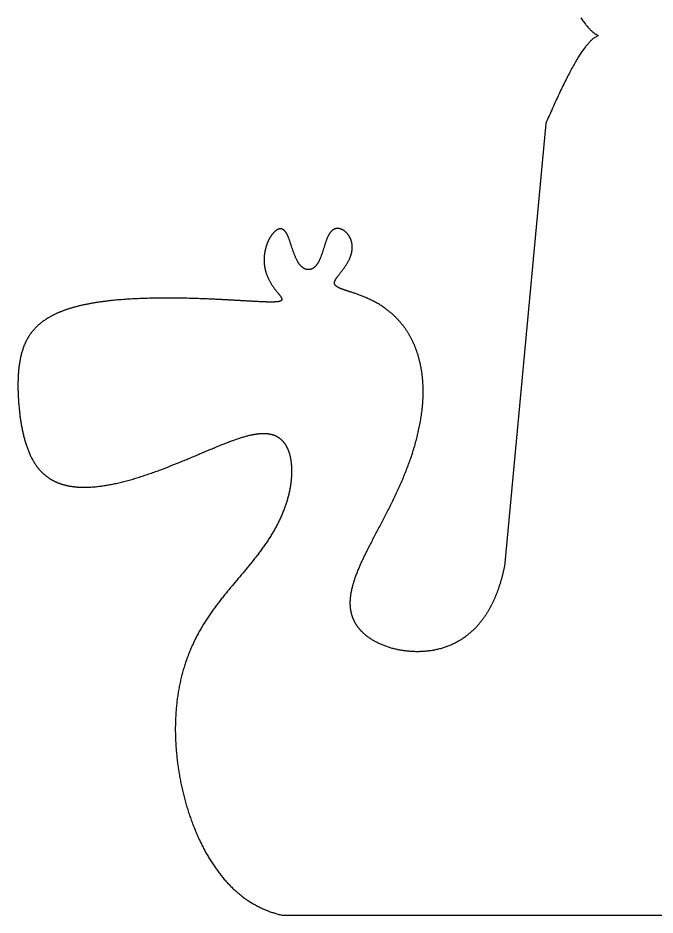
# Model space of a CAD drawing. Extents: x 10 to 579, y 44 to 800.
# Drawn here: x 101.8 to 138, y 114.6 to 165.6 of the extents above; entities that cross this region are included whole.
import ezdxf

# ---------------------------------------------------------------- set-up
doc = ezdxf.new("R2010")
doc.units = 0
doc.header["$MEASUREMENT"] = 0
doc.layers.get('0').update_dxf_attribs({"lineweight": 0})

# ---------------------------------------------------------------- blocks, each defined once
blk = doc.blocks.new('Block_0')
at = {"color": 18, "lineweight": 25, "true_color": 0x000000}
for p, q in [((131.82, 159.571), (129.471, 134.379)), ((116.82, 114.571), (166.82, 114.571))]:
    blk.add_line(p, q, dxfattribs=at)
for points in [[(133.818, 165.575), (133.855, 165.52), (133.891, 165.466), (133.927, 165.414), (133.963, 165.364), (133.999, 165.315), (134.034, 165.268), (134.069, 165.223), (134.104, 165.179), (134.139, 165.136), (134.173, 165.095), (134.206, 165.056), (134.24, 165.018), (134.273, 164.981), (134.306, 164.946), (134.338, 164.913), (134.371, 164.881), (134.403, 164.851), (134.434, 164.821), (134.466, 164.794), (134.497, 164.768), (134.528, 164.743), (134.558, 164.719), (134.588, 164.697), (134.618, 164.677), (134.648, 164.658), (134.677, 164.64), (134.706, 164.623), (134.735, 164.608), (134.764, 164.595), (134.792, 164.582), (134.82, 164.571)], [(134.82, 164.571), (134.792, 164.56), (134.764, 164.548), (134.735, 164.534), (134.706, 164.519), (134.677, 164.503), (134.648, 164.485), (134.618, 164.466), (134.588, 164.445), (134.558, 164.423), (134.528, 164.4), (134.497, 164.375), (134.466, 164.349), (134.434, 164.321), (134.403, 164.292), (134.371, 164.261), (134.338, 164.229), (134.306, 164.196), (134.273, 164.161), (134.24, 164.125), (134.206, 164.087), (134.173, 164.047), (134.139, 164.006), (134.104, 163.964), (134.069, 163.92), (134.034, 163.874), (133.999, 163.827), (133.963, 163.778), (133.927, 163.728), (133.891, 163.676), (133.855, 163.623), (133.818, 163.568), (133.78, 163.511), (133.743, 163.453), (133.705, 163.394), (133.667, 163.332), (133.628, 163.27), (133.589, 163.205), (133.55, 163.14), (133.511, 163.072), (133.471, 163.004), (133.431, 162.933), (133.391, 162.862), (133.35, 162.788), (133.309, 162.714), (133.268, 162.638), (133.226, 162.561), (133.185, 162.482), (133.143, 162.402), (133.1, 162.321), (133.058, 162.238), (133.015, 162.154), (132.972, 162.069), (132.929, 161.982), (132.885, 161.895), (132.841, 161.806), (132.797, 161.716), (132.753, 161.624), (132.708, 161.532), (132.663, 161.438), (132.618, 161.344), (132.573, 161.248), (132.528, 161.151), (132.482, 161.053), (132.436, 160.954), (132.39, 160.854), (132.343, 160.752), (132.297, 160.65), (132.25, 160.547), (132.203, 160.442), (132.156, 160.337), (132.109, 160.231), (132.061, 160.123), (132.013, 160.015), (131.965, 159.905), (131.917, 159.795), (131.869, 159.684), (131.82, 159.571)], [(129.471, 134.379), (129.462, 134.339), (129.453, 134.298), (129.444, 134.257), (129.435, 134.217), (129.426, 134.176), (129.416, 134.136), (129.407, 134.096), (129.397, 134.057), (129.388, 134.017), (129.378, 133.978), (129.368, 133.939), (129.358, 133.9), (129.348, 133.861), (129.338, 133.822), (129.328, 133.784), (129.317, 133.745), (129.307, 133.707), (129.296, 133.669), (129.285, 133.631), (129.274, 133.594), (129.264, 133.556), (129.252, 133.519), (129.241, 133.482), (129.23, 133.445), (129.219, 133.408), (129.207, 133.372), (129.196, 133.336), (129.184, 133.299), (129.172, 133.263), (129.16, 133.227), (129.148, 133.192), (129.136, 133.156), (129.124, 133.121), (129.111, 133.086), (129.099, 133.051), (129.086, 133.016), (129.073, 132.981), (129.061, 132.947), (129.048, 132.913), (129.035, 132.879), (129.022, 132.845), (129.008, 132.811), (128.995, 132.778), (128.982, 132.744), (128.968, 132.711), (128.954, 132.678), (128.941, 132.645), (128.927, 132.612), (128.913, 132.58), (128.899, 132.548), (128.884, 132.516), (128.87, 132.484), (128.856, 132.452), (128.841, 132.42), (128.826, 132.389), (128.812, 132.357), (128.797, 132.326), (128.782, 132.295), (128.767, 132.265), (128.752, 132.234), (128.736, 132.204), (128.721, 132.174), (128.705, 132.144), (128.69, 132.114), (128.674, 132.084), (128.658, 132.055), (128.642, 132.025), (128.626, 131.996), (128.61, 131.967), (128.594, 131.938), (128.577, 131.91), (128.561, 131.881), (128.544, 131.853), (128.528, 131.825), (128.511, 131.797), (128.494, 131.769), (128.477, 131.742), (128.46, 131.714), (128.443, 131.687), (128.425, 131.66), (128.408, 131.633), (128.39, 131.607), (128.373, 131.58), (128.355, 131.554), (128.337, 131.528), (128.319, 131.502), (128.301, 131.476), (128.283, 131.45), (128.265, 131.425), (128.247, 131.399), (128.228, 131.374), (128.21, 131.349), (128.191, 131.325), (128.172, 131.3), (128.153, 131.276), (128.134, 131.251), (128.115, 131.227), (128.096, 131.204), (128.077, 131.18), (128.057, 131.156), (128.038, 131.133), (128.018, 131.11), (127.999, 131.087), (127.979, 131.064), (127.959, 131.041), (127.939, 131.019), (127.919, 130.997), (127.899, 130.974), (127.878, 130.952), (127.858, 130.931), (127.837, 130.909), (127.817, 130.888), (127.796, 130.866), (127.775, 130.845), (127.755, 130.824), (127.734, 130.804), (127.712, 130.783), (127.691, 130.763), (127.67, 130.742), (127.649, 130.722), (127.627, 130.703), (127.606, 130.683), (127.584, 130.663), (127.562, 130.644), (127.54, 130.625), (127.519, 130.606), (127.496, 130.587), (127.474, 130.568), (127.452, 130.55), (127.43, 130.532), (127.407, 130.513), (127.385, 130.495), (127.362, 130.478), (127.34, 130.46), (127.294, 130.425), (127.248, 130.391), (127.202, 130.358), (127.155, 130.325), (127.108, 130.293), (127.061, 130.262), (127.013, 130.232), (126.965, 130.202), (126.917, 130.172), (126.868, 130.144), (126.819, 130.116), (126.77, 130.089), (126.72, 130.062), (126.67, 130.036), (126.62, 130.011), (126.569, 129.987), (126.518, 129.963), (126.467, 129.94), (126.416, 129.917), (126.364, 129.896), (126.312, 129.875), (126.26, 129.854), (126.207, 129.834), (126.154, 129.815), (126.101, 129.797), (126.048, 129.779), (125.995, 129.762), (125.941, 129.745), (125.887, 129.73), (125.833, 129.714), (125.778, 129.7), (125.724, 129.686), (125.669, 129.673), (125.614, 129.66), (125.559, 129.648), (125.503, 129.637), (125.448, 129.627), (125.392, 129.617), (125.337, 129.607), (125.281, 129.599), (125.225, 129.591), (125.168, 129.583), (125.112, 129.576), (125.056, 129.57), (124.999, 129.565), (124.942, 129.56), (124.886, 129.556), (124.829, 129.552), (124.772, 129.549), (124.715, 129.546), (124.659, 129.545), (124.602, 129.543), (124.545, 129.543), (124.488, 129.543), (124.431, 129.544), (124.374, 129.545), (124.317, 129.547), (124.26, 129.549), (124.203, 129.552), (124.147, 129.556), (124.09, 129.56), (124.033, 129.565), (123.977, 129.57), (123.92, 129.576), (123.864, 129.583), (123.808, 129.59), (123.752, 129.598), (123.696, 129.606), (123.64, 129.615), (123.585, 129.624), (123.53, 129.634), (123.474, 129.645), (123.419, 129.656), (123.365, 129.667), (123.31, 129.68), (123.256, 129.692), (123.202, 129.706), (123.149, 129.72), (123.095, 129.734), (123.042, 129.749), (122.989, 129.764), (122.937, 129.78), (122.885, 129.797), (122.833, 129.814), (122.782, 129.831), (122.731, 129.849), (122.68, 129.868), (122.63, 129.887), (122.58, 129.907), (122.531, 129.927), (122.482, 129.947), (122.433, 129.968), (122.385, 129.99), (122.338, 130.012), (122.291, 130.035), (122.244, 130.058), (122.198, 130.081), (122.152, 130.105), (122.107, 130.13), (122.063, 130.155), (122.019, 130.18), (121.976, 130.206), (121.933, 130.233), (121.891, 130.26), (121.849, 130.287), (121.808, 130.315), (121.767, 130.343), (121.728, 130.372), (121.708, 130.386), (121.689, 130.401), (121.669, 130.416), (121.65, 130.43), (121.631, 130.445), (121.612, 130.46), (121.594, 130.476), (121.575, 130.491), (121.557, 130.506), (121.539, 130.522), (121.521, 130.537), (121.503, 130.553), (121.485, 130.569), (121.468, 130.585), (121.451, 130.601), (121.433, 130.617), (121.416, 130.634), (121.4, 130.65), (121.383, 130.666), (121.367, 130.683), (121.351, 130.7), (121.335, 130.717), (121.319, 130.734), (121.303, 130.751), (121.288, 130.768), (121.272, 130.785), (121.257, 130.802), (121.242, 130.82), (121.228, 130.837), (121.213, 130.855), (121.199, 130.873), (121.185, 130.891), (121.171, 130.909), (121.157, 130.927), (121.143, 130.945), (121.13, 130.963), (121.117, 130.981), (121.104, 131), (121.091, 131.018), (121.079, 131.037), (121.066, 131.056), (121.054, 131.075), (121.042, 131.094), (121.03, 131.113), (121.019, 131.132), (121.008, 131.151), (120.996, 131.171), (120.985, 131.19), (120.975, 131.21), (120.964, 131.23), (120.954, 131.249), (120.944, 131.269), (120.934, 131.289), (120.924, 131.309), (120.915, 131.329), (120.905, 131.35), (120.896, 131.37), (120.888, 131.391), (120.879, 131.411), (120.87, 131.432), (120.862, 131.452), (120.854, 131.473), (120.846, 131.494), (120.839, 131.515), (120.831, 131.536), (120.824, 131.558), (120.817, 131.579), (120.811, 131.6), (120.804, 131.622), (120.798, 131.644), (120.792, 131.665), (120.786, 131.687), (120.78, 131.709), (120.775, 131.731), (120.769, 131.753), (120.764, 131.775), (120.76, 131.798), (120.755, 131.82), (120.751, 131.843), (120.746, 131.865), (120.743, 131.888), (120.739, 131.911), (120.735, 131.933), (120.732, 131.956), (120.729, 131.979), (120.726, 132.002), (120.723, 132.026), (120.721, 132.049), (120.719, 132.072), (120.717, 132.096), (120.715, 132.12), (120.713, 132.143), (120.712, 132.167), (120.711, 132.191), (120.71, 132.215), (120.709, 132.239), (120.708, 132.263), (120.708, 132.287), (120.708, 132.312), (120.708, 132.336), (120.708, 132.361), (120.709, 132.385), (120.71, 132.41), (120.711, 132.435), (120.712, 132.46), (120.713, 132.485), (120.715, 132.51), (120.716, 132.535), (120.718, 132.56), (120.721, 132.585), (120.723, 132.611), (120.726, 132.636), (120.728, 132.662), (120.731, 132.688), (120.735, 132.714), (120.738, 132.74), (120.742, 132.766), (120.745, 132.792), (120.749, 132.818), (120.754, 132.844), (120.758, 132.87), (120.762, 132.897), (120.767, 132.923), (120.772, 132.95), (120.777, 132.977), (120.783, 133.004), (120.788, 133.031), (120.794, 133.058), (120.8, 133.085), (120.806, 133.112), (120.813, 133.139), (120.819, 133.167), (120.826, 133.194), (120.833, 133.222), (120.84, 133.249), (120.847, 133.277), (120.855, 133.305), (120.862, 133.333), (120.87, 133.361), (120.878, 133.389), (120.886, 133.417), (120.895, 133.445), (120.903, 133.474), (120.912, 133.502), (120.921, 133.531), (120.93, 133.559), (120.939, 133.588), (120.949, 133.617), (120.968, 133.675), (120.988, 133.733), (121.009, 133.792), (121.03, 133.851), (121.052, 133.91), (121.075, 133.97), (121.098, 134.03), (121.122, 134.091), (121.147, 134.152), (121.172, 134.213), (121.197, 134.275), (121.224, 134.337), (121.251, 134.399), (121.278, 134.462), (121.306, 134.525), (121.335, 134.588), (121.364, 134.652), (121.393, 134.716), (121.423, 134.781), (121.454, 134.845), (121.485, 134.911), (121.517, 134.976), (121.548, 135.042), (121.581, 135.109), (121.614, 135.175), (121.647, 135.242), (121.681, 135.31), (121.715, 135.378), (121.749, 135.446), (121.784, 135.514), (121.819, 135.583), (121.854, 135.652), (121.89, 135.722), (121.926, 135.792), (121.963, 135.862), (122, 135.933), (122.037, 136.003), (122.074, 136.075), (122.111, 136.146), (122.149, 136.218), (122.187, 136.291), (122.225, 136.363), (122.263, 136.436), (122.302, 136.51), (122.341, 136.584), (122.379, 136.658), (122.418, 136.732), (122.457, 136.807), (122.497, 136.882), (122.536, 136.957), (122.575, 137.033), (122.615, 137.109), (122.654, 137.185), (122.694, 137.262), (122.733, 137.339), (122.773, 137.416), (122.812, 137.494), (122.852, 137.572), (122.891, 137.65), (122.931, 137.728), (122.97, 137.807), (123.01, 137.886), (123.049, 137.966), (123.088, 138.045), (123.127, 138.125), (123.166, 138.206), (123.205, 138.286), (123.243, 138.367), (123.282, 138.448), (123.32, 138.53), (123.358, 138.611), (123.396, 138.693), (123.433, 138.775), (123.471, 138.858), (123.508, 138.94), (123.545, 139.023), (123.581, 139.106), (123.618, 139.19), (123.654, 139.273), (123.689, 139.357), (123.725, 139.441), (123.76, 139.525), (123.795, 139.61), (123.829, 139.694), (123.863, 139.779), (123.896, 139.864), (123.929, 139.949), (123.962, 140.035), (123.994, 140.12), (124.026, 140.206), (124.058, 140.292), (124.089, 140.378), (124.119, 140.464), (124.149, 140.55), (124.179, 140.636), (124.208, 140.723), (124.236, 140.81), (124.264, 140.896), (124.292, 140.983), (124.319, 141.07), (124.345, 141.157), (124.371, 141.244), (124.396, 141.331), (124.42, 141.418), (124.444, 141.505), (124.468, 141.593), (124.491, 141.68), (124.513, 141.767), (124.534, 141.855), (124.555, 141.942), (124.575, 142.029), (124.595, 142.116), (124.614, 142.204), (124.632, 142.291), (124.65, 142.378), (124.667, 142.465), (124.683, 142.552), (124.698, 142.639), (124.713, 142.726), (124.727, 142.812), (124.74, 142.899), (124.753, 142.985), (124.765, 143.072), (124.776, 143.158), (124.786, 143.244), (124.796, 143.33), (124.801, 143.373), (124.805, 143.416), (124.809, 143.458), (124.813, 143.501), (124.817, 143.544), (124.82, 143.586), (124.824, 143.629), (124.827, 143.671), (124.83, 143.714), (124.833, 143.756), (124.835, 143.799), (124.838, 143.841), (124.84, 143.883), (124.842, 143.925), (124.844, 143.967), (124.846, 144.009), (124.847, 144.051), (124.848, 144.093), (124.849, 144.135), (124.85, 144.177), (124.851, 144.219), (124.851, 144.26), (124.851, 144.302), (124.851, 144.343), (124.851, 144.385), (124.851, 144.426), (124.85, 144.467), (124.849, 144.508), (124.848, 144.549), (124.847, 144.59), (124.846, 144.631), (124.844, 144.672), (124.843, 144.713), (124.841, 144.753), (124.838, 144.794), (124.836, 144.834), (124.833, 144.875), (124.831, 144.915), (124.828, 144.955), (124.824, 144.995), (124.821, 145.035), (124.817, 145.075), (124.813, 145.115), (124.809, 145.155), (124.805, 145.194), (124.801, 145.234), (124.796, 145.273), (124.791, 145.312), (124.786, 145.351), (124.781, 145.39), (124.775, 145.429), (124.77, 145.468), (124.764, 145.507), (124.758, 145.545), (124.751, 145.584), (124.745, 145.622), (124.738, 145.66), (124.731, 145.698), (124.724, 145.736), (124.717, 145.774), (124.709, 145.812), (124.702, 145.85), (124.694, 145.887), (124.686, 145.924), (124.677, 145.962), (124.669, 145.999), (124.66, 146.036), (124.651, 146.072), (124.642, 146.109), (124.633, 146.146), (124.623, 146.182), (124.613, 146.218), (124.603, 146.255), (124.593, 146.291), (124.583, 146.326), (124.572, 146.362), (124.562, 146.398), (124.551, 146.433), (124.54, 146.468), (124.528, 146.504), (124.517, 146.539), (124.505, 146.573), (124.493, 146.608), (124.481, 146.643), (124.469, 146.677), (124.456, 146.711), (124.444, 146.745), (124.431, 146.779), (124.418, 146.813), (124.404, 146.847), (124.391, 146.88), (124.377, 146.913), (124.364, 146.947), (124.35, 146.98), (124.335, 147.012), (124.321, 147.045), (124.306, 147.078), (124.292, 147.11), (124.277, 147.142), (124.262, 147.174), (124.246, 147.206), (124.231, 147.238), (124.215, 147.269), (124.199, 147.3), (124.183, 147.332), (124.167, 147.363), (124.151, 147.393), (124.134, 147.424), (124.117, 147.454), (124.1, 147.485), (124.083, 147.515), (124.066, 147.545), (124.049, 147.575), (124.031, 147.604), (124.013, 147.634), (123.995, 147.663), (123.977, 147.692), (123.959, 147.721), (123.941, 147.75), (123.922, 147.778), (123.903, 147.806), (123.884, 147.835), (123.865, 147.863), (123.846, 147.89), (123.827, 147.918), (123.807, 147.945), (123.788, 147.973), (123.768, 148), (123.748, 148.027), (123.728, 148.053), (123.707, 148.08), (123.687, 148.106), (123.666, 148.132), (123.646, 148.158), (123.625, 148.184), (123.604, 148.21), (123.583, 148.235), (123.561, 148.26), (123.54, 148.285), (123.518, 148.31), (123.497, 148.335), (123.475, 148.359), (123.453, 148.383), (123.431, 148.407), (123.409, 148.431), (123.386, 148.455), (123.364, 148.478), (123.341, 148.502), (123.319, 148.525), (123.296, 148.548), (123.273, 148.571), (123.25, 148.593), (123.227, 148.615), (123.203, 148.638), (123.18, 148.66), (123.157, 148.681), (123.133, 148.703), (123.109, 148.724), (123.086, 148.746), (123.062, 148.767), (123.038, 148.787), (123.014, 148.808), (122.99, 148.828), (122.965, 148.849), (122.941, 148.869), (122.917, 148.889), (122.892, 148.908), (122.867, 148.928), (122.843, 148.947), (122.818, 148.966), (122.793, 148.985), (122.768, 149.004), (122.743, 149.023), (122.718, 149.041), (122.693, 149.059), (122.668, 149.077), (122.618, 149.113), (122.567, 149.147), (122.516, 149.181), (122.465, 149.215), (122.414, 149.247), (122.362, 149.279), (122.311, 149.31), (122.259, 149.341), (122.207, 149.37), (122.155, 149.399), (122.103, 149.428), (122.052, 149.455), (122, 149.482), (121.948, 149.509), (121.896, 149.534), (121.844, 149.56), (121.793, 149.584), (121.741, 149.608), (121.69, 149.631), (121.639, 149.654), (121.588, 149.676), (121.537, 149.697), (121.487, 149.718), (121.437, 149.739), (121.387, 149.759), (121.337, 149.778), (121.288, 149.797), (121.239, 149.815), (121.191, 149.833), (121.143, 149.851), (121.095, 149.868), (121.048, 149.884), (121.002, 149.9), (120.956, 149.916), (120.911, 149.932), (120.866, 149.947), (120.822, 149.961), (120.778, 149.976), (120.736, 149.99), (120.693, 150.004), (120.673, 150.01), (120.652, 150.017), (120.632, 150.024), (120.611, 150.03), (120.591, 150.037), (120.572, 150.043), (120.552, 150.05), (120.533, 150.056), (120.513, 150.062), (120.494, 150.069), (120.476, 150.075), (120.457, 150.081), (120.439, 150.087), (120.421, 150.093), (120.403, 150.099), (120.385, 150.105), (120.368, 150.111), (120.35, 150.117), (120.333, 150.123), (120.317, 150.129), (120.3, 150.135), (120.284, 150.141), (120.268, 150.147), (120.252, 150.153), (120.237, 150.158), (120.221, 150.164), (120.206, 150.17), (120.192, 150.176), (120.177, 150.181), (120.163, 150.187), (120.149, 150.193), (120.135, 150.199), (120.122, 150.204), (120.109, 150.21), (120.096, 150.216), (120.083, 150.222), (120.071, 150.227), (120.058, 150.233), (120.047, 150.239), (120.035, 150.245), (120.024, 150.251), (120.013, 150.257), (120.002, 150.262), (119.992, 150.268), (119.982, 150.274), (119.972, 150.28), (119.962, 150.286), (119.953, 150.292), (119.944, 150.298), (119.935, 150.304), (119.927, 150.311), (119.919, 150.317), (119.911, 150.323), (119.903, 150.329), (119.896, 150.335), (119.889, 150.342), (119.883, 150.348), (119.876, 150.355), (119.87, 150.361), (119.865, 150.368), (119.859, 150.374), (119.854, 150.381), (119.849, 150.388), (119.845, 150.394), (119.84, 150.401), (119.836, 150.408), (119.833, 150.415), (119.829, 150.422), (119.826, 150.429), (119.823, 150.437), (119.821, 150.444), (119.819, 150.451), (119.817, 150.459), (119.815, 150.466), (119.814, 150.474), (119.813, 150.481), (119.812, 150.489), (119.812, 150.497), (119.811, 150.505), (119.811, 150.513), (119.812, 150.521), (119.812, 150.529), (119.813, 150.537), (119.815, 150.546), (119.816, 150.554), (119.818, 150.563), (119.82, 150.571), (119.822, 150.58), (119.825, 150.589), (119.828, 150.598), (119.831, 150.607), (119.834, 150.616), (119.838, 150.625), (119.841, 150.634), (119.846, 150.644), (119.85, 150.653), (119.854, 150.663), (119.859, 150.673), (119.864, 150.682), (119.87, 150.692), (119.875, 150.702), (119.881, 150.712), (119.887, 150.723), (119.893, 150.733), (119.899, 150.743), (119.906, 150.754), (119.913, 150.765), (119.92, 150.775), (119.927, 150.786), (119.934, 150.797), (119.942, 150.808), (119.95, 150.82), (119.958, 150.831), (119.966, 150.842), (119.974, 150.854), (119.983, 150.866), (120, 150.889), (120.018, 150.913), (120.037, 150.938), (120.056, 150.963), (120.076, 150.988), (120.096, 151.014), (120.116, 151.041), (120.137, 151.067), (120.158, 151.095), (120.18, 151.122), (120.201, 151.15), (120.223, 151.179), (120.246, 151.208), (120.268, 151.237), (120.29, 151.267), (120.313, 151.297), (120.335, 151.327), (120.357, 151.358), (120.379, 151.389), (120.402, 151.421), (120.423, 151.453), (120.445, 151.485), (120.467, 151.518), (120.488, 151.551), (120.509, 151.584), (120.529, 151.618), (120.549, 151.652), (120.569, 151.686), (120.588, 151.721), (120.606, 151.755), (120.624, 151.79), (120.642, 151.826), (120.659, 151.861), (120.675, 151.897), (120.69, 151.933), (120.705, 151.969), (120.712, 151.987), (120.719, 152.005), (120.725, 152.023), (120.732, 152.041), (120.738, 152.059), (120.744, 152.077), (120.75, 152.096), (120.755, 152.114), (120.761, 152.132), (120.766, 152.15), (120.771, 152.169), (120.776, 152.187), (120.78, 152.205), (120.784, 152.224), (120.788, 152.242), (120.792, 152.261), (120.796, 152.279), (120.799, 152.297), (120.802, 152.316), (120.805, 152.334), (120.808, 152.352), (120.81, 152.371), (120.812, 152.389), (120.814, 152.407), (120.816, 152.425), (120.817, 152.444), (120.818, 152.462), (120.819, 152.48), (120.82, 152.498), (120.82, 152.516), (120.82, 152.534), (120.82, 152.552), (120.82, 152.57), (120.819, 152.588), (120.818, 152.606), (120.817, 152.624), (120.816, 152.642), (120.814, 152.659), (120.812, 152.677), (120.81, 152.695), (120.808, 152.712), (120.805, 152.73), (120.803, 152.747), (120.799, 152.764), (120.796, 152.781), (120.793, 152.799), (120.789, 152.816), (120.785, 152.833), (120.78, 152.849), (120.776, 152.866), (120.771, 152.883), (120.766, 152.899), (120.761, 152.916), (120.755, 152.932), (120.75, 152.948), (120.744, 152.964), (120.738, 152.98), (120.731, 152.996), (120.725, 153.012), (120.718, 153.027), (120.711, 153.043), (120.704, 153.058), (120.697, 153.073), (120.689, 153.088), (120.681, 153.103), (120.673, 153.117), (120.665, 153.132), (120.657, 153.146), (120.648, 153.161), (120.64, 153.175), (120.631, 153.188), (120.622, 153.202), (120.613, 153.216), (120.603, 153.229), (120.594, 153.242), (120.584, 153.255), (120.574, 153.268), (120.564, 153.28), (120.554, 153.293), (120.544, 153.305), (120.533, 153.317), (120.523, 153.329), (120.512, 153.34), (120.501, 153.352), (120.491, 153.363), (120.479, 153.374), (120.468, 153.384), (120.457, 153.395), (120.446, 153.405), (120.434, 153.415), (120.423, 153.425), (120.411, 153.434), (120.4, 153.444), (120.388, 153.453), (120.376, 153.462), (120.364, 153.47), (120.352, 153.479), (120.34, 153.487), (120.328, 153.494), (120.316, 153.502), (120.303, 153.509), (120.291, 153.516), (120.279, 153.523), (120.267, 153.53), (120.254, 153.536), (120.242, 153.542), (120.229, 153.548), (120.217, 153.553), (120.205, 153.558), (120.192, 153.563), (120.18, 153.568), (120.167, 153.572), (120.155, 153.576), (120.142, 153.58), (120.13, 153.584), (120.117, 153.587), (120.105, 153.59), (120.093, 153.592), (120.08, 153.595), (120.068, 153.597), (120.055, 153.599), (120.043, 153.6), (120.031, 153.601), (120.019, 153.602), (120.007, 153.603), (119.994, 153.603), (119.982, 153.603), (119.97, 153.603), (119.958, 153.602), (119.947, 153.601), (119.935, 153.6), (119.923, 153.598), (119.911, 153.596), (119.9, 153.594), (119.888, 153.592), (119.877, 153.589), (119.865, 153.586), (119.854, 153.583), (119.842, 153.579), (119.831, 153.576), (119.82, 153.571), (119.809, 153.567), (119.798, 153.562), (119.787, 153.557), (119.777, 153.552), (119.766, 153.546), (119.755, 153.54), (119.745, 153.534), (119.735, 153.527), (119.724, 153.521), (119.714, 153.513), (119.704, 153.506), (119.694, 153.498), (119.684, 153.491), (119.674, 153.482), (119.665, 153.474), (119.655, 153.465), (119.645, 153.456), (119.636, 153.447), (119.627, 153.437), (119.617, 153.427), (119.608, 153.417), (119.599, 153.407), (119.59, 153.396), (119.582, 153.386), (119.573, 153.375), (119.564, 153.363), (119.556, 153.352), (119.547, 153.34), (119.539, 153.328), (119.531, 153.315), (119.522, 153.303), (119.514, 153.29), (119.506, 153.277), (119.498, 153.264), (119.491, 153.251), (119.483, 153.237), (119.475, 153.223), (119.468, 153.209), (119.46, 153.195), (119.453, 153.18), (119.446, 153.166), (119.438, 153.151), (119.431, 153.136), (119.417, 153.105), (119.403, 153.074), (119.39, 153.042), (119.377, 153.009), (119.364, 152.976), (119.351, 152.942), (119.338, 152.908), (119.326, 152.873), (119.314, 152.838), (119.301, 152.802), (119.289, 152.766), (119.278, 152.73), (119.266, 152.693), (119.254, 152.656), (119.243, 152.619), (119.219, 152.544), (119.196, 152.468), (119.173, 152.392), (119.149, 152.317), (119.137, 152.279), (119.125, 152.242), (119.113, 152.205), (119.1, 152.168), (119.087, 152.131), (119.074, 152.095), (119.061, 152.059), (119.048, 152.023), (119.034, 151.988), (119.02, 151.953), (119.006, 151.919), (118.992, 151.885), (118.977, 151.852), (118.962, 151.82), (118.947, 151.788), (118.931, 151.757), (118.923, 151.741), (118.915, 151.726), (118.907, 151.711), (118.898, 151.696), (118.89, 151.682), (118.882, 151.667), (118.873, 151.653), (118.865, 151.639), (118.856, 151.625), (118.847, 151.612), (118.838, 151.598), (118.83, 151.585), (118.821, 151.572), (118.812, 151.559), (118.802, 151.547), (118.793, 151.535), (118.784, 151.523), (118.774, 151.511), (118.765, 151.499), (118.755, 151.488), (118.746, 151.477), (118.736, 151.466), (118.726, 151.456), (118.716, 151.445), (118.706, 151.435), (118.696, 151.426), (118.686, 151.416), (118.676, 151.407), (118.665, 151.398), (118.655, 151.389), (118.645, 151.381), (118.634, 151.372), (118.624, 151.364), (118.613, 151.357), (118.602, 151.349), (118.591, 151.342), (118.581, 151.336), (118.57, 151.329), (118.559, 151.323), (118.548, 151.317), (118.537, 151.311), (118.526, 151.306), (118.514, 151.301), (118.503, 151.296), (118.492, 151.292), (118.481, 151.287), (118.469, 151.284), (118.458, 151.28), (118.446, 151.277), (118.435, 151.274), (118.423, 151.271), (118.412, 151.269), (118.4, 151.267), (118.389, 151.265), (118.377, 151.263), (118.366, 151.262), (118.354, 151.261), (118.342, 151.261), (118.331, 151.261), (118.319, 151.261), (118.307, 151.261), (118.296, 151.262), (118.284, 151.263), (118.272, 151.264), (118.261, 151.266), (118.249, 151.267), (118.237, 151.27), (118.226, 151.272), (118.214, 151.275), (118.202, 151.278), (118.191, 151.281), (118.179, 151.285), (118.168, 151.289), (118.156, 151.293), (118.145, 151.298), (118.133, 151.303), (118.122, 151.308), (118.11, 151.314), (118.099, 151.32), (118.087, 151.326), (118.076, 151.332), (118.065, 151.339), (118.054, 151.346), (118.043, 151.353), (118.031, 151.361), (118.02, 151.368), (118.009, 151.377), (117.998, 151.385), (117.987, 151.394), (117.977, 151.403), (117.966, 151.412), (117.955, 151.421), (117.944, 151.431), (117.934, 151.441), (117.923, 151.452), (117.913, 151.462), (117.902, 151.473), (117.892, 151.484), (117.882, 151.495), (117.871, 151.507), (117.861, 151.519), (117.851, 151.531), (117.841, 151.544), (117.831, 151.556), (117.822, 151.569), (117.812, 151.582), (117.802, 151.595), (117.793, 151.609), (117.783, 151.623), (117.774, 151.637), (117.764, 151.651), (117.755, 151.665), (117.746, 151.68), (117.737, 151.695), (117.728, 151.71), (117.719, 151.725), (117.71, 151.741), (117.701, 151.756), (117.692, 151.772), (117.684, 151.788), (117.666, 151.821), (117.65, 151.854), (117.633, 151.888), (117.617, 151.923), (117.601, 151.958), (117.586, 151.993), (117.571, 152.029), (117.556, 152.066), (117.541, 152.103), (117.526, 152.14), (117.512, 152.178), (117.498, 152.216), (117.484, 152.254), (117.471, 152.293), (117.457, 152.331), (117.444, 152.37), (117.418, 152.448), (117.392, 152.525), (117.367, 152.603), (117.355, 152.641), (117.343, 152.679), (117.33, 152.717), (117.318, 152.755), (117.306, 152.792), (117.293, 152.829), (117.281, 152.865), (117.269, 152.901), (117.256, 152.937), (117.244, 152.971), (117.231, 153.006), (117.218, 153.039), (117.206, 153.072), (117.193, 153.104), (117.186, 153.12), (117.18, 153.136), (117.173, 153.151), (117.166, 153.166), (117.16, 153.181), (117.153, 153.196), (117.146, 153.211), (117.139, 153.225), (117.132, 153.239), (117.125, 153.253), (117.118, 153.267), (117.111, 153.28), (117.104, 153.293), (117.097, 153.306), (117.09, 153.319), (117.083, 153.331), (117.075, 153.343), (117.068, 153.355), (117.06, 153.367), (117.053, 153.378), (117.045, 153.389), (117.038, 153.4), (117.03, 153.41), (117.022, 153.421), (117.014, 153.431), (117.006, 153.44), (116.998, 153.45), (116.99, 153.459), (116.982, 153.467), (116.974, 153.476), (116.965, 153.484), (116.957, 153.492), (116.948, 153.499), (116.94, 153.506), (116.931, 153.513), (116.923, 153.52), (116.914, 153.526), (116.905, 153.532), (116.896, 153.538), (116.887, 153.543), (116.878, 153.548), (116.869, 153.553), (116.86, 153.557), (116.85, 153.561), (116.841, 153.564), (116.831, 153.568), (116.822, 153.571), (116.812, 153.573), (116.803, 153.575), (116.793, 153.577), (116.783, 153.579), (116.773, 153.58), (116.763, 153.581), (116.754, 153.582), (116.743, 153.582), (116.733, 153.582), (116.723, 153.581), (116.713, 153.581), (116.703, 153.579), (116.692, 153.578), (116.682, 153.576), (116.672, 153.574), (116.661, 153.571), (116.651, 153.569), (116.64, 153.565), (116.629, 153.562), (116.619, 153.558), (116.608, 153.554), (116.597, 153.549), (116.586, 153.544), (116.575, 153.539), (116.565, 153.534), (116.554, 153.528), (116.543, 153.522), (116.532, 153.515), (116.521, 153.508), (116.51, 153.501), (116.499, 153.494), (116.488, 153.486), (116.477, 153.478), (116.466, 153.469), (116.455, 153.46), (116.444, 153.451), (116.432, 153.442), (116.421, 153.432), (116.41, 153.422), (116.399, 153.412), (116.388, 153.401), (116.377, 153.39), (116.366, 153.379), (116.355, 153.367), (116.344, 153.356), (116.333, 153.343), (116.322, 153.331), (116.311, 153.318), (116.301, 153.305), (116.29, 153.292), (116.279, 153.279), (116.268, 153.265), (116.258, 153.251), (116.247, 153.237), (116.236, 153.222), (116.226, 153.207), (116.215, 153.192), (116.205, 153.177), (116.195, 153.161), (116.184, 153.145), (116.174, 153.129), (116.164, 153.113), (116.154, 153.097), (116.144, 153.08), (116.134, 153.063), (116.124, 153.046), (116.115, 153.028), (116.105, 153.011), (116.096, 152.993), (116.086, 152.975), (116.077, 152.957), (116.068, 152.938), (116.059, 152.919), (116.05, 152.901), (116.041, 152.882), (116.032, 152.862), (116.024, 152.843), (116.015, 152.824), (116.007, 152.804), (115.999, 152.784), (115.991, 152.764), (115.983, 152.744), (115.975, 152.723), (115.967, 152.703), (115.96, 152.682), (115.953, 152.661), (115.945, 152.64), (115.938, 152.619), (115.931, 152.598), (115.925, 152.577), (115.918, 152.555), (115.912, 152.534), (115.906, 152.512), (115.9, 152.491), (115.894, 152.469), (115.888, 152.447), (115.883, 152.425), (115.877, 152.402), (115.872, 152.38), (115.867, 152.358), (115.862, 152.335), (115.858, 152.313), (115.853, 152.29), (115.849, 152.268), (115.845, 152.245), (115.841, 152.222), (115.838, 152.2), (115.834, 152.177), (115.831, 152.154), (115.828, 152.131), (115.825, 152.108), (115.823, 152.085), (115.82, 152.062), (115.818, 152.039), (115.816, 152.016), (115.814, 151.993), (115.813, 151.969), (115.812, 151.946), (115.81, 151.923), (115.809, 151.9), (115.809, 151.877), (115.808, 151.854), (115.808, 151.831), (115.808, 151.807), (115.808, 151.784), (115.808, 151.761), (115.809, 151.738), (115.81, 151.715), (115.811, 151.692), (115.812, 151.669), (115.814, 151.646), (115.815, 151.623), (115.817, 151.6), (115.819, 151.577), (115.822, 151.555), (115.824, 151.532), (115.827, 151.509), (115.83, 151.486), (115.833, 151.464), (115.836, 151.441), (115.84, 151.419), (115.844, 151.396), (115.848, 151.374), (115.852, 151.352), (115.856, 151.33), (115.861, 151.308), (115.866, 151.286), (115.871, 151.264), (115.876, 151.242), (115.881, 151.22), (115.887, 151.198), (115.893, 151.177), (115.899, 151.155), (115.905, 151.134), (115.911, 151.113), (115.918, 151.091), (115.924, 151.07), (115.931, 151.049), (115.938, 151.028), (115.946, 151.008), (115.953, 150.987), (115.968, 150.946), (115.984, 150.905), (116, 150.865), (116.017, 150.826), (116.035, 150.787), (116.053, 150.748), (116.072, 150.71), (116.09, 150.672), (116.11, 150.635), (116.13, 150.599), (116.15, 150.563), (116.17, 150.527), (116.191, 150.493), (116.212, 150.458), (116.233, 150.425), (116.255, 150.391), (116.276, 150.359), (116.298, 150.327), (116.319, 150.296), (116.341, 150.265), (116.363, 150.235), (116.385, 150.205), (116.406, 150.176), (116.428, 150.148), (116.449, 150.12), (116.47, 150.093), (116.491, 150.066), (116.511, 150.04), (116.531, 150.015), (116.551, 149.99), (116.571, 149.966), (116.59, 149.942), (116.608, 149.919), (116.617, 149.908), (116.626, 149.897), (116.635, 149.886), (116.644, 149.875), (116.652, 149.865), (116.661, 149.854), (116.669, 149.844), (116.677, 149.833), (116.685, 149.823), (116.692, 149.813), (116.7, 149.804), (116.707, 149.794), (116.714, 149.784), (116.721, 149.775), (116.728, 149.766), (116.734, 149.757), (116.741, 149.748), (116.747, 149.739), (116.753, 149.73), (116.758, 149.722), (116.764, 149.713), (116.769, 149.705), (116.774, 149.697), (116.779, 149.689), (116.783, 149.681), (116.788, 149.673), (116.792, 149.666), (116.795, 149.658), (116.799, 149.651), (116.802, 149.644), (116.805, 149.637), (116.808, 149.63), (116.81, 149.623), (116.813, 149.616), (116.814, 149.61), (116.816, 149.603), (116.817, 149.597), (116.818, 149.591), (116.819, 149.585), (116.82, 149.579), (116.82, 149.573), (116.82, 149.567), (116.819, 149.562), (116.819, 149.556), (116.818, 149.551), (116.816, 149.546), (116.814, 149.541), (116.812, 149.536), (116.81, 149.531), (116.807, 149.526), (116.805, 149.522), (116.801, 149.517), (116.798, 149.513), (116.794, 149.509), (116.789, 149.504), (116.785, 149.5), (116.78, 149.496), (116.774, 149.493), (116.769, 149.489), (116.763, 149.485), (116.756, 149.482), (116.75, 149.478), (116.743, 149.475), (116.735, 149.472), (116.727, 149.469), (116.719, 149.466), (116.711, 149.463), (116.702, 149.46), (116.693, 149.457), (116.683, 149.455), (116.673, 149.452), (116.663, 149.45), (116.652, 149.448), (116.641, 149.446), (116.63, 149.443), (116.618, 149.441), (116.606, 149.439), (116.593, 149.438), (116.58, 149.436), (116.567, 149.434), (116.554, 149.433), (116.54, 149.431), (116.525, 149.43), (116.51, 149.429), (116.495, 149.427), (116.48, 149.426), (116.464, 149.425), (116.448, 149.424), (116.431, 149.423), (116.414, 149.423), (116.397, 149.422), (116.379, 149.421), (116.361, 149.421), (116.342, 149.42), (116.323, 149.42), (116.304, 149.419), (116.284, 149.419), (116.264, 149.419), (116.244, 149.419), (116.223, 149.419), (116.202, 149.419), (116.18, 149.419), (116.158, 149.419), (116.136, 149.419), (116.113, 149.419), (116.09, 149.42), (116.067, 149.42), (116.043, 149.421), (116.019, 149.421), (115.994, 149.422), (115.969, 149.422), (115.944, 149.423), (115.919, 149.424), (115.893, 149.425), (115.866, 149.426), (115.839, 149.427), (115.812, 149.428), (115.785, 149.429), (115.757, 149.43), (115.729, 149.431), (115.7, 149.432), (115.671, 149.433), (115.642, 149.435), (115.612, 149.436), (115.582, 149.437), (115.552, 149.439), (115.521, 149.44), (115.49, 149.442), (115.459, 149.443), (115.427, 149.445), (115.395, 149.446), (115.363, 149.448), (115.33, 149.45), (115.297, 149.452), (115.264, 149.453), (115.23, 149.455), (115.196, 149.457), (115.161, 149.459), (115.126, 149.461), (115.091, 149.463), (115.056, 149.465), (115.02, 149.467), (114.984, 149.469), (114.948, 149.471), (114.911, 149.473), (114.874, 149.475), (114.837, 149.477), (114.799, 149.48), (114.761, 149.482), (114.723, 149.484), (114.684, 149.486), (114.645, 149.488), (114.606, 149.491), (114.566, 149.493), (114.527, 149.495), (114.487, 149.498), (114.446, 149.5), (114.406, 149.502), (114.365, 149.505), (114.323, 149.507), (114.282, 149.509), (114.24, 149.512), (114.198, 149.514), (114.156, 149.517), (114.113, 149.519), (114.07, 149.521), (114.027, 149.524), (113.984, 149.526), (113.94, 149.529), (113.896, 149.531), (113.852, 149.534), (113.808, 149.536), (113.763, 149.538), (113.718, 149.541), (113.673, 149.543), (113.627, 149.546), (113.582, 149.548), (113.536, 149.55), (113.49, 149.553), (113.443, 149.555), (113.397, 149.558), (113.35, 149.56), (113.303, 149.562), (113.256, 149.565), (113.208, 149.567), (113.161, 149.569), (113.113, 149.571), (113.065, 149.574), (113.017, 149.576), (112.968, 149.578), (112.871, 149.583), (112.773, 149.587), (112.674, 149.591), (112.574, 149.595), (112.474, 149.599), (112.373, 149.603), (112.271, 149.607), (112.169, 149.611), (112.066, 149.614), (111.963, 149.618), (111.859, 149.621), (111.755, 149.624), (111.65, 149.627), (111.545, 149.63), (111.44, 149.632), (111.334, 149.634), (111.228, 149.637), (111.121, 149.639), (111.014, 149.64), (110.907, 149.642), (110.8, 149.643), (110.692, 149.644), (110.584, 149.645), (110.476, 149.646), (110.368, 149.646), (110.26, 149.646), (110.152, 149.646), (110.044, 149.645), (109.936, 149.645), (109.828, 149.644), (109.719, 149.642), (109.611, 149.641), (109.503, 149.639), (109.396, 149.637), (109.288, 149.634), (109.18, 149.631), (109.073, 149.628), (108.966, 149.625), (108.859, 149.621), (108.752, 149.617), (108.646, 149.612), (108.54, 149.607), (108.435, 149.602), (108.33, 149.597), (108.225, 149.591), (108.121, 149.584), (108.017, 149.578), (107.913, 149.57), (107.81, 149.563), (107.708, 149.555), (107.606, 149.547), (107.505, 149.538), (107.404, 149.529), (107.304, 149.519), (107.205, 149.509), (107.156, 149.504), (107.106, 149.499), (107.057, 149.494), (107.008, 149.488), (106.96, 149.483), (106.911, 149.477), (106.863, 149.471), (106.814, 149.465), (106.766, 149.459), (106.718, 149.453), (106.671, 149.447), (106.623, 149.441), (106.576, 149.434), (106.529, 149.428), (106.482, 149.421), (106.435, 149.414), (106.389, 149.408), (106.343, 149.401), (106.297, 149.393), (106.251, 149.386), (106.205, 149.379), (106.16, 149.371), (106.114, 149.364), (106.069, 149.356), (106.025, 149.348), (105.98, 149.34), (105.936, 149.332), (105.892, 149.324), (105.848, 149.316), (105.804, 149.308), (105.761, 149.299), (105.717, 149.29), (105.674, 149.282), (105.632, 149.273), (105.589, 149.264), (105.547, 149.255), (105.505, 149.245), (105.463, 149.236), (105.422, 149.227), (105.38, 149.217), (105.339, 149.207), (105.298, 149.197), (105.258, 149.188), (105.217, 149.177), (105.177, 149.167), (105.138, 149.157), (105.098, 149.146), (105.059, 149.136), (105.02, 149.125), (104.981, 149.114), (104.942, 149.103), (104.904, 149.092), (104.866, 149.081), (104.828, 149.07), (104.79, 149.058), (104.753, 149.047), (104.716, 149.035), (104.679, 149.023), (104.643, 149.011), (104.607, 148.999), (104.571, 148.987), (104.535, 148.975), (104.499, 148.962), (104.464, 148.95), (104.429, 148.937), (104.395, 148.924), (104.36, 148.911), (104.326, 148.898), (104.292, 148.885), (104.258, 148.872), (104.225, 148.858), (104.192, 148.845), (104.159, 148.831), (104.127, 148.817), (104.094, 148.803), (104.062, 148.789), (104.031, 148.775), (103.999, 148.761), (103.968, 148.746), (103.937, 148.732), (103.906, 148.717), (103.876, 148.702), (103.845, 148.687), (103.816, 148.672), (103.786, 148.657), (103.757, 148.641), (103.727, 148.626), (103.699, 148.61), (103.67, 148.595), (103.642, 148.579), (103.614, 148.563), (103.586, 148.547), (103.558, 148.53), (103.531, 148.514), (103.504, 148.498), (103.477, 148.481), (103.451, 148.464), (103.424, 148.447), (103.398, 148.43), (103.373, 148.413), (103.347, 148.396), (103.322, 148.379), (103.297, 148.361), (103.272, 148.344), (103.248, 148.326), (103.224, 148.308), (103.2, 148.29), (103.176, 148.272), (103.153, 148.254), (103.13, 148.235), (103.107, 148.217), (103.084, 148.198), (103.062, 148.18), (103.039, 148.161), (103.018, 148.142), (102.996, 148.123), (102.974, 148.104), (102.953, 148.084), (102.932, 148.065), (102.912, 148.045), (102.891, 148.026), (102.871, 148.006), (102.851, 147.986), (102.831, 147.966), (102.812, 147.946), (102.793, 147.926), (102.773, 147.905), (102.755, 147.885), (102.736, 147.864), (102.718, 147.843), (102.7, 147.822), (102.682, 147.801), (102.664, 147.78), (102.647, 147.759), (102.63, 147.738), (102.613, 147.716), (102.596, 147.695), (102.58, 147.673), (102.563, 147.651), (102.547, 147.63), (102.531, 147.608), (102.516, 147.585), (102.5, 147.563), (102.485, 147.541), (102.47, 147.518), (102.455, 147.496), (102.441, 147.473), (102.427, 147.45), (102.412, 147.428), (102.399, 147.405), (102.385, 147.381), (102.371, 147.358), (102.358, 147.335), (102.345, 147.311), (102.332, 147.288), (102.319, 147.264), (102.307, 147.241), (102.295, 147.217), (102.283, 147.193), (102.271, 147.169), (102.259, 147.145), (102.247, 147.12), (102.236, 147.096), (102.225, 147.071), (102.214, 147.047), (102.203, 147.022), (102.193, 146.997), (102.182, 146.973), (102.172, 146.948), (102.162, 146.923), (102.152, 146.897), (102.142, 146.872), (102.133, 146.847), (102.124, 146.821), (102.114, 146.796), (102.105, 146.77), (102.088, 146.719), (102.071, 146.667), (102.055, 146.614), (102.04, 146.562), (102.025, 146.509), (102.01, 146.455), (101.997, 146.402), (101.984, 146.348), (101.971, 146.293), (101.96, 146.239), (101.948, 146.184), (101.938, 146.128), (101.927, 146.073), (101.918, 146.017), (101.909, 145.961), (101.9, 145.904), (101.892, 145.847), (101.884, 145.79), (101.877, 145.733), (101.87, 145.676), (101.864, 145.618), (101.858, 145.56), (101.853, 145.501), (101.848, 145.443), (101.844, 145.384), (101.839, 145.325), (101.836, 145.266), (101.833, 145.206), (101.83, 145.147), (101.827, 145.087), (101.825, 145.027), (101.823, 144.967), (101.822, 144.907), (101.821, 144.846), (101.82, 144.786), (101.819, 144.725), (101.819, 144.664), (101.82, 144.603), (101.82, 144.542), (101.821, 144.481), (101.822, 144.419), (101.824, 144.358), (101.826, 144.296), (101.828, 144.235), (101.83, 144.173), (101.833, 144.111), (101.836, 144.05), (101.839, 143.988), (101.842, 143.926), (101.846, 143.864), (101.85, 143.803), (101.854, 143.741), (101.859, 143.679), (101.864, 143.617), (101.869, 143.555), (101.875, 143.494), (101.88, 143.432), (101.886, 143.37), (101.892, 143.309), (101.899, 143.247), (101.906, 143.186), (101.913, 143.125), (101.92, 143.064), (101.928, 143.003), (101.936, 142.942), (101.944, 142.881), (101.952, 142.82), (101.961, 142.76), (101.97, 142.699), (101.979, 142.639), (101.989, 142.579), (101.999, 142.519), (102.009, 142.46), (102.02, 142.4), (102.03, 142.341), (102.042, 142.282), (102.053, 142.224), (102.065, 142.165), (102.077, 142.107), (102.089, 142.049), (102.102, 141.991), (102.115, 141.934), (102.129, 141.877), (102.142, 141.82), (102.156, 141.764), (102.171, 141.708), (102.186, 141.652), (102.201, 141.597), (102.216, 141.542), (102.232, 141.487), (102.249, 141.433), (102.265, 141.379), (102.282, 141.325), (102.3, 141.272), (102.318, 141.219), (102.336, 141.167), (102.355, 141.115), (102.374, 141.063), (102.393, 141.012), (102.413, 140.962), (102.433, 140.912), (102.454, 140.862), (102.475, 140.813), (102.497, 140.764), (102.519, 140.716), (102.542, 140.668), (102.565, 140.621), (102.588, 140.574), (102.612, 140.528), (102.637, 140.482), (102.662, 140.437), (102.687, 140.393), (102.713, 140.349), (102.739, 140.305), (102.766, 140.263), (102.794, 140.22), (102.822, 140.178), (102.836, 140.158), (102.85, 140.137), (102.865, 140.117), (102.879, 140.097), (102.894, 140.077), (102.909, 140.057), (102.924, 140.037), (102.939, 140.017), (102.954, 139.998), (102.969, 139.979), (102.985, 139.96), (103, 139.941), (103.016, 139.922), (103.032, 139.903), (103.048, 139.885), (103.064, 139.866), (103.081, 139.848), (103.097, 139.83), (103.114, 139.812), (103.13, 139.794), (103.147, 139.777), (103.164, 139.759), (103.181, 139.742), (103.199, 139.725), (103.216, 139.708), (103.234, 139.692), (103.251, 139.675), (103.269, 139.659), (103.287, 139.642), (103.305, 139.626), (103.324, 139.61), (103.342, 139.594), (103.361, 139.579), (103.379, 139.563), (103.398, 139.548), (103.417, 139.533), (103.436, 139.518), (103.456, 139.504), (103.475, 139.489), (103.495, 139.475), (103.514, 139.46), (103.534, 139.446), (103.554, 139.432), (103.574, 139.419), (103.595, 139.405), (103.615, 139.392), (103.636, 139.379), (103.656, 139.366), (103.677, 139.353), (103.698, 139.34), (103.72, 139.328), (103.741, 139.315), (103.762, 139.303), (103.784, 139.291), (103.806, 139.279), (103.828, 139.268), (103.85, 139.256), (103.872, 139.245), (103.894, 139.234), (103.917, 139.223), (103.94, 139.212), (103.962, 139.202), (103.985, 139.191), (104.008, 139.181), (104.032, 139.171), (104.055, 139.161), (104.079, 139.151), (104.102, 139.142), (104.126, 139.133), (104.15, 139.124), (104.174, 139.115), (104.198, 139.106), (104.223, 139.097), (104.247, 139.089), (104.272, 139.081), (104.297, 139.072), (104.322, 139.065), (104.347, 139.057), (104.372, 139.049), (104.398, 139.042), (104.423, 139.035), (104.449, 139.028), (104.475, 139.021), (104.501, 139.014), (104.527, 139.008), (104.553, 139.001), (104.579, 138.995), (104.606, 138.989), (104.633, 138.984), (104.659, 138.978), (104.686, 138.973), (104.713, 138.967), (104.741, 138.962), (104.768, 138.957), (104.795, 138.953), (104.823, 138.948), (104.851, 138.944), (104.879, 138.94), (104.907, 138.936), (104.935, 138.932), (104.963, 138.928), (104.992, 138.925), (105.02, 138.921), (105.049, 138.918), (105.078, 138.915), (105.107, 138.912), (105.136, 138.91), (105.165, 138.907), (105.194, 138.905), (105.224, 138.903), (105.253, 138.901), (105.283, 138.899), (105.313, 138.898), (105.343, 138.896), (105.373, 138.895), (105.403, 138.894), (105.433, 138.893), (105.464, 138.892), (105.494, 138.891), (105.525, 138.891), (105.556, 138.891), (105.587, 138.891), (105.618, 138.891), (105.649, 138.891), (105.68, 138.891), (105.712, 138.892), (105.743, 138.893), (105.775, 138.894), (105.807, 138.895), (105.838, 138.896), (105.902, 138.899), (105.967, 138.902), (106.032, 138.906), (106.097, 138.911), (106.163, 138.917), (106.229, 138.923), (106.295, 138.929), (106.362, 138.937), (106.429, 138.944), (106.497, 138.953), (106.565, 138.962), (106.633, 138.972), (106.702, 138.982), (106.771, 138.993), (106.84, 139.004), (106.91, 139.016), (106.98, 139.028), (107.051, 139.041), (107.121, 139.055), (107.192, 139.069), (107.263, 139.083), (107.335, 139.098), (107.406, 139.114), (107.478, 139.13), (107.551, 139.147), (107.623, 139.164), (107.696, 139.181), (107.769, 139.199), (107.842, 139.218), (107.915, 139.237), (107.989, 139.256), (108.062, 139.276), (108.136, 139.296), (108.21, 139.317), (108.284, 139.338), (108.359, 139.36), (108.433, 139.382), (108.508, 139.404), (108.582, 139.427), (108.657, 139.45), (108.732, 139.473), (108.807, 139.497), (108.882, 139.521), (108.957, 139.545), (109.032, 139.57), (109.107, 139.595), (109.183, 139.621), (109.258, 139.646), (109.333, 139.672), (109.408, 139.699), (109.484, 139.725), (109.559, 139.752), (109.634, 139.779), (109.709, 139.806), (109.785, 139.834), (109.86, 139.861), (109.935, 139.889), (110.01, 139.917), (110.085, 139.946), (110.234, 140.003), (110.383, 140.06), (110.532, 140.119), (110.68, 140.177), (110.828, 140.237), (110.974, 140.296), (111.048, 140.326), (111.12, 140.356), (111.193, 140.386), (111.266, 140.415), (111.338, 140.445), (111.41, 140.475), (111.482, 140.505), (111.553, 140.535), (111.624, 140.565), (111.695, 140.595), (111.766, 140.624), (111.837, 140.654), (111.907, 140.684), (111.977, 140.713), (112.046, 140.743), (112.116, 140.772), (112.185, 140.801), (112.253, 140.83), (112.322, 140.859), (112.39, 140.888), (112.457, 140.917), (112.524, 140.945), (112.591, 140.973), (112.658, 141.001), (112.724, 141.029), (112.79, 141.057), (112.856, 141.084), (112.921, 141.111), (112.986, 141.138), (113.05, 141.165), (113.114, 141.191), (113.177, 141.218), (113.241, 141.243), (113.303, 141.269), (113.366, 141.294), (113.428, 141.319), (113.489, 141.344), (113.55, 141.368), (113.611, 141.392), (113.671, 141.415), (113.731, 141.438), (113.791, 141.461), (113.85, 141.483), (113.908, 141.505), (113.966, 141.527), (114.024, 141.548), (114.081, 141.569), (114.138, 141.589), (114.194, 141.609), (114.25, 141.628), (114.305, 141.647), (114.36, 141.665), (114.414, 141.683), (114.468, 141.7), (114.522, 141.717), (114.575, 141.734), (114.628, 141.749), (114.68, 141.765), (114.731, 141.779), (114.782, 141.794), (114.833, 141.807), (114.883, 141.82), (114.933, 141.833), (114.982, 141.845), (115.031, 141.856), (115.079, 141.867), (115.127, 141.877), (115.151, 141.882), (115.174, 141.886), (115.198, 141.891), (115.221, 141.895), (115.244, 141.899), (115.267, 141.904), (115.29, 141.907), (115.313, 141.911), (115.336, 141.915), (115.359, 141.918), (115.381, 141.921), (115.403, 141.924), (115.426, 141.927), (115.448, 141.93), (115.47, 141.933), (115.492, 141.935), (115.513, 141.937), (115.535, 141.94), (115.556, 141.941), (115.578, 141.943), (115.599, 141.945), (115.62, 141.946), (115.641, 141.947), (115.662, 141.949), (115.683, 141.949), (115.703, 141.95), (115.724, 141.951), (115.744, 141.951), (115.765, 141.951), (115.785, 141.951), (115.805, 141.951), (115.825, 141.951), (115.844, 141.95), (115.864, 141.95), (115.883, 141.949), (115.903, 141.948), (115.922, 141.947), (115.941, 141.945), (115.96, 141.944), (115.979, 141.942), (115.998, 141.94), (116.017, 141.938), (116.035, 141.936), (116.053, 141.933), (116.072, 141.931), (116.09, 141.928), (116.108, 141.925), (116.126, 141.921), (116.144, 141.918), (116.161, 141.915), (116.179, 141.911), (116.196, 141.907), (116.213, 141.903), (116.231, 141.898), (116.248, 141.894), (116.264, 141.889), (116.281, 141.884), (116.298, 141.879), (116.314, 141.874), (116.331, 141.869), (116.347, 141.863), (116.363, 141.857), (116.379, 141.851), (116.395, 141.845), (116.411, 141.839), (116.426, 141.832), (116.442, 141.825), (116.457, 141.819), (116.473, 141.811), (116.488, 141.804), (116.503, 141.797), (116.518, 141.789), (116.532, 141.781), (116.547, 141.773), (116.562, 141.765), (116.576, 141.756), (116.59, 141.748), (116.604, 141.739), (116.618, 141.73), (116.632, 141.721), (116.646, 141.711), (116.66, 141.702), (116.673, 141.692), (116.687, 141.682), (116.7, 141.672), (116.713, 141.662), (116.726, 141.651), (116.739, 141.641), (116.752, 141.63), (116.764, 141.619), (116.777, 141.608), (116.789, 141.596), (116.801, 141.585), (116.814, 141.573), (116.826, 141.561), (116.837, 141.549), (116.849, 141.537), (116.861, 141.524), (116.872, 141.511), (116.884, 141.499), (116.895, 141.485), (116.906, 141.472), (116.917, 141.459), (116.928, 141.445), (116.938, 141.432), (116.949, 141.418), (116.96, 141.404), (116.97, 141.389), (116.98, 141.375), (116.99, 141.36), (117, 141.345), (117.01, 141.33), (117.02, 141.315), (117.029, 141.3), (117.039, 141.285), (117.048, 141.269), (117.057, 141.253), (117.066, 141.237), (117.075, 141.221), (117.084, 141.205), (117.093, 141.188), (117.101, 141.171), (117.11, 141.155), (117.118, 141.138), (117.126, 141.121), (117.134, 141.103), (117.142, 141.086), (117.15, 141.068), (117.158, 141.05), (117.165, 141.032), (117.172, 141.014), (117.18, 140.996), (117.187, 140.978), (117.194, 140.959), (117.201, 140.94), (117.207, 140.922), (117.214, 140.903), (117.22, 140.883), (117.227, 140.864), (117.233, 140.845), (117.239, 140.825), (117.245, 140.805), (117.257, 140.765), (117.268, 140.725), (117.278, 140.684), (117.288, 140.642), (117.297, 140.6), (117.306, 140.557), (117.315, 140.514), (117.322, 140.47), (117.33, 140.426), (117.336, 140.381), (117.343, 140.336), (117.348, 140.291), (117.353, 140.245), (117.358, 140.198), (117.362, 140.151), (117.366, 140.104), (117.369, 140.056), (117.371, 140.007), (117.373, 139.959), (117.374, 139.91), (117.375, 139.86), (117.375, 139.81), (117.375, 139.76), (117.374, 139.71), (117.373, 139.659), (117.371, 139.608), (117.369, 139.556), (117.366, 139.505), (117.362, 139.453), (117.358, 139.4), (117.354, 139.348), (117.348, 139.295), (117.343, 139.242), (117.337, 139.188), (117.33, 139.135), (117.323, 139.081), (117.315, 139.027), (117.306, 138.973), (117.297, 138.918), (117.288, 138.864), (117.278, 138.809), (117.267, 138.754), (117.256, 138.699), (117.245, 138.644), (117.233, 138.589), (117.22, 138.533), (117.207, 138.478), (117.193, 138.422), (117.179, 138.367), (117.164, 138.311), (117.149, 138.255), (117.133, 138.199), (117.116, 138.143), (117.1, 138.087), (117.082, 138.031), (117.064, 137.975), (117.046, 137.919), (117.027, 137.863), (117.007, 137.807), (116.988, 137.751), (116.967, 137.695), (116.946, 137.639), (116.925, 137.582), (116.903, 137.526), (116.88, 137.47), (116.857, 137.414), (116.834, 137.359), (116.81, 137.303), (116.786, 137.247), (116.761, 137.191), (116.735, 137.135), (116.709, 137.08), (116.683, 137.024), (116.656, 136.969), (116.629, 136.914), (116.602, 136.858), (116.574, 136.803), (116.545, 136.748), (116.516, 136.693), (116.487, 136.638), (116.457, 136.583), (116.427, 136.529), (116.396, 136.474), (116.365, 136.419), (116.333, 136.365), (116.302, 136.311), (116.269, 136.257), (116.237, 136.202), (116.204, 136.148), (116.17, 136.095), (116.136, 136.041), (116.102, 135.987), (116.068, 135.934), (116.033, 135.88), (115.998, 135.827), (115.962, 135.774), (115.926, 135.721), (115.89, 135.668), (115.853, 135.615), (115.817, 135.562), (115.779, 135.509), (115.742, 135.457), (115.704, 135.404), (115.666, 135.352), (115.628, 135.299), (115.589, 135.247), (115.551, 135.195), (115.511, 135.143), (115.472, 135.091), (115.432, 135.039), (115.393, 134.987), (115.353, 134.935), (115.312, 134.884), (115.272, 134.832), (115.231, 134.78), (115.19, 134.729), (115.108, 134.626), (115.025, 134.523), (114.941, 134.421), (114.857, 134.319), (114.772, 134.216), (114.687, 134.114), (114.601, 134.012), (114.515, 133.909), (114.429, 133.807), (114.342, 133.705), (114.256, 133.602), (114.169, 133.499), (114.082, 133.396), (113.996, 133.293), (113.909, 133.189), (113.823, 133.085), (113.737, 132.981), (113.651, 132.876), (113.566, 132.77), (113.481, 132.665), (113.438, 132.611), (113.396, 132.558), (113.354, 132.505), (113.312, 132.451), (113.27, 132.397), (113.229, 132.343), (113.187, 132.289), (113.146, 132.235), (113.105, 132.18), (113.064, 132.125), (113.023, 132.071), (112.983, 132.015), (112.943, 131.96), (112.903, 131.905), (112.863, 131.849), (112.823, 131.793), (112.784, 131.737), (112.745, 131.68), (112.706, 131.624), (112.667, 131.567), (112.629, 131.51), (112.591, 131.452), (112.553, 131.395), (112.515, 131.337), (112.478, 131.279), (112.441, 131.22), (112.404, 131.162), (112.368, 131.103), (112.332, 131.044), (112.296, 130.984), (112.261, 130.924), (112.226, 130.864), (112.191, 130.804), (112.156, 130.744), (112.122, 130.683), (112.089, 130.622), (112.055, 130.56), (112.022, 130.498), (111.99, 130.436), (111.957, 130.374), (111.925, 130.311), (111.894, 130.249), (111.863, 130.185), (111.832, 130.122), (111.801, 130.058), (111.771, 129.994), (111.742, 129.929), (111.712, 129.865), (111.684, 129.8), (111.655, 129.734), (111.627, 129.669), (111.6, 129.603), (111.572, 129.537), (111.546, 129.47), (111.519, 129.403), (111.493, 129.336), (111.468, 129.269), (111.443, 129.201), (111.418, 129.133), (111.394, 129.064), (111.37, 128.996), (111.347, 128.927), (111.324, 128.858), (111.302, 128.788), (111.28, 128.718), (111.258, 128.648), (111.237, 128.578), (111.216, 128.507), (111.196, 128.436), (111.176, 128.365), (111.157, 128.293), (111.138, 128.222), (111.12, 128.149), (111.102, 128.077), (111.085, 128.005), (111.068, 127.932), (111.051, 127.859), (111.035, 127.785), (111.019, 127.712), (111.004, 127.638), (110.989, 127.564), (110.975, 127.489), (110.962, 127.415), (110.948, 127.34), (110.935, 127.265), (110.923, 127.19), (110.911, 127.114), (110.9, 127.038), (110.889, 126.963), (110.878, 126.886), (110.868, 126.81), (110.859, 126.734), (110.85, 126.657), (110.841, 126.58), (110.833, 126.503), (110.825, 126.426), (110.818, 126.348), (110.811, 126.271), (110.805, 126.193), (110.799, 126.115), (110.794, 126.037), (110.789, 125.959), (110.784, 125.88), (110.78, 125.802), (110.777, 125.723), (110.774, 125.644), (110.771, 125.566), (110.769, 125.487), (110.767, 125.407), (110.766, 125.328), (110.765, 125.249), (110.765, 125.17), (110.765, 125.09), (110.765, 125.011), (110.766, 124.931), (110.768, 124.851), (110.769, 124.771), (110.772, 124.692), (110.774, 124.612), (110.778, 124.532), (110.781, 124.452), (110.785, 124.372), (110.79, 124.292), (110.795, 124.212), (110.8, 124.132), (110.806, 124.052), (110.812, 123.972), (110.819, 123.892), (110.826, 123.812), (110.833, 123.732), (110.841, 123.652), (110.849, 123.572), (110.858, 123.492), (110.867, 123.412), (110.877, 123.332), (110.887, 123.253), (110.897, 123.173), (110.908, 123.093), (110.919, 123.014), (110.931, 122.934), (110.943, 122.855), (110.955, 122.776), (110.968, 122.697), (110.981, 122.618), (110.994, 122.539), (111.008, 122.46), (111.023, 122.381), (111.037, 122.303), (111.052, 122.224), (111.068, 122.146), (111.084, 122.068), (111.1, 121.99), (111.116, 121.912), (111.133, 121.835), (111.151, 121.757), (111.168, 121.68), (111.186, 121.603), (111.205, 121.526), (111.223, 121.449), (111.243, 121.373), (111.262, 121.297), (111.282, 121.221), (111.302, 121.145), (111.322, 121.069), (111.343, 120.994), (111.365, 120.919), (111.386, 120.844), (111.408, 120.77), (111.43, 120.695), (111.453, 120.621), (111.476, 120.548), (111.499, 120.474), (111.522, 120.401), (111.546, 120.328), (111.57, 120.255), (111.595, 120.183), (111.62, 120.111), (111.645, 120.04), (111.67, 119.968), (111.696, 119.897), (111.722, 119.826), (111.748, 119.756), (111.775, 119.686), (111.802, 119.616), (111.829, 119.547), (111.857, 119.478), (111.885, 119.409), (111.913, 119.341), (111.942, 119.273), (111.97, 119.205), (112, 119.138), (112.029, 119.071), (112.059, 119.005), (112.089, 118.939), (112.119, 118.873), (112.149, 118.808), (112.18, 118.743), (112.211, 118.679), (112.243, 118.615), (112.274, 118.551), (112.306, 118.488), (112.338, 118.425), (112.371, 118.362), (112.404, 118.3), (112.437, 118.239), (112.47, 118.178), (112.504, 118.117), (112.537, 118.056), (112.572, 117.997), (112.606, 117.937), (112.641, 117.878), (112.676, 117.82), (112.711, 117.762), (112.746, 117.704), (112.782, 117.647), (112.818, 117.59), (112.854, 117.534), (112.891, 117.478), (112.927, 117.422), (112.964, 117.368), (113.002, 117.313), (113.039, 117.259), (113.077, 117.206), (113.115, 117.153), (113.153, 117.1), (113.192, 117.048), (113.23, 116.996), (113.269, 116.945), (113.309, 116.895), (113.348, 116.844), (113.388, 116.795), (113.428, 116.746), (113.468, 116.697), (113.509, 116.649), (113.549, 116.601), (113.59, 116.554), (113.632, 116.507), (113.673, 116.461), (113.715, 116.415), (113.757, 116.37), (113.799, 116.325), (113.842, 116.281), (113.884, 116.237), (113.927, 116.194), (113.97, 116.151), (114.014, 116.109), (114.057, 116.067), (114.101, 116.026), (114.145, 115.985), (114.19, 115.945), (114.234, 115.905), (114.279, 115.866), (114.324, 115.828), (114.37, 115.789), (114.415, 115.752), (114.461, 115.715), (114.507, 115.678), (114.553, 115.642), (114.6, 115.606), (114.647, 115.571), (114.694, 115.537), (114.741, 115.503), (114.788, 115.469), (114.836, 115.436), (114.884, 115.404), (114.932, 115.372), (114.98, 115.341), (115.029, 115.31), (115.078, 115.279), (115.127, 115.249), (115.176, 115.22), (115.226, 115.191), (115.275, 115.163), (115.325, 115.135), (115.376, 115.108), (115.426, 115.081), (115.477, 115.055), (115.528, 115.03), (115.579, 115.004), (115.63, 114.98), (115.682, 114.956), (115.734, 114.932), (115.786, 114.909), (115.838, 114.887), (115.891, 114.865), (115.944, 114.843), (115.997, 114.822), (116.05, 114.802), (116.103, 114.782), (116.157, 114.763), (116.211, 114.744), (116.265, 114.725), (116.32, 114.708), (116.374, 114.69), (116.429, 114.674), (116.484, 114.657), (116.54, 114.642), (116.595, 114.627), (116.651, 114.612), (116.707, 114.598), (116.763, 114.584), (116.82, 114.571)]]:
    blk.add_lwpolyline(points, dxfattribs=at)

msp = doc.modelspace()

# ---------------------------------------------------------------- block references
msp.add_blockref('Block_0', (0, 0))

doc.saveas('drawing.dxf')
